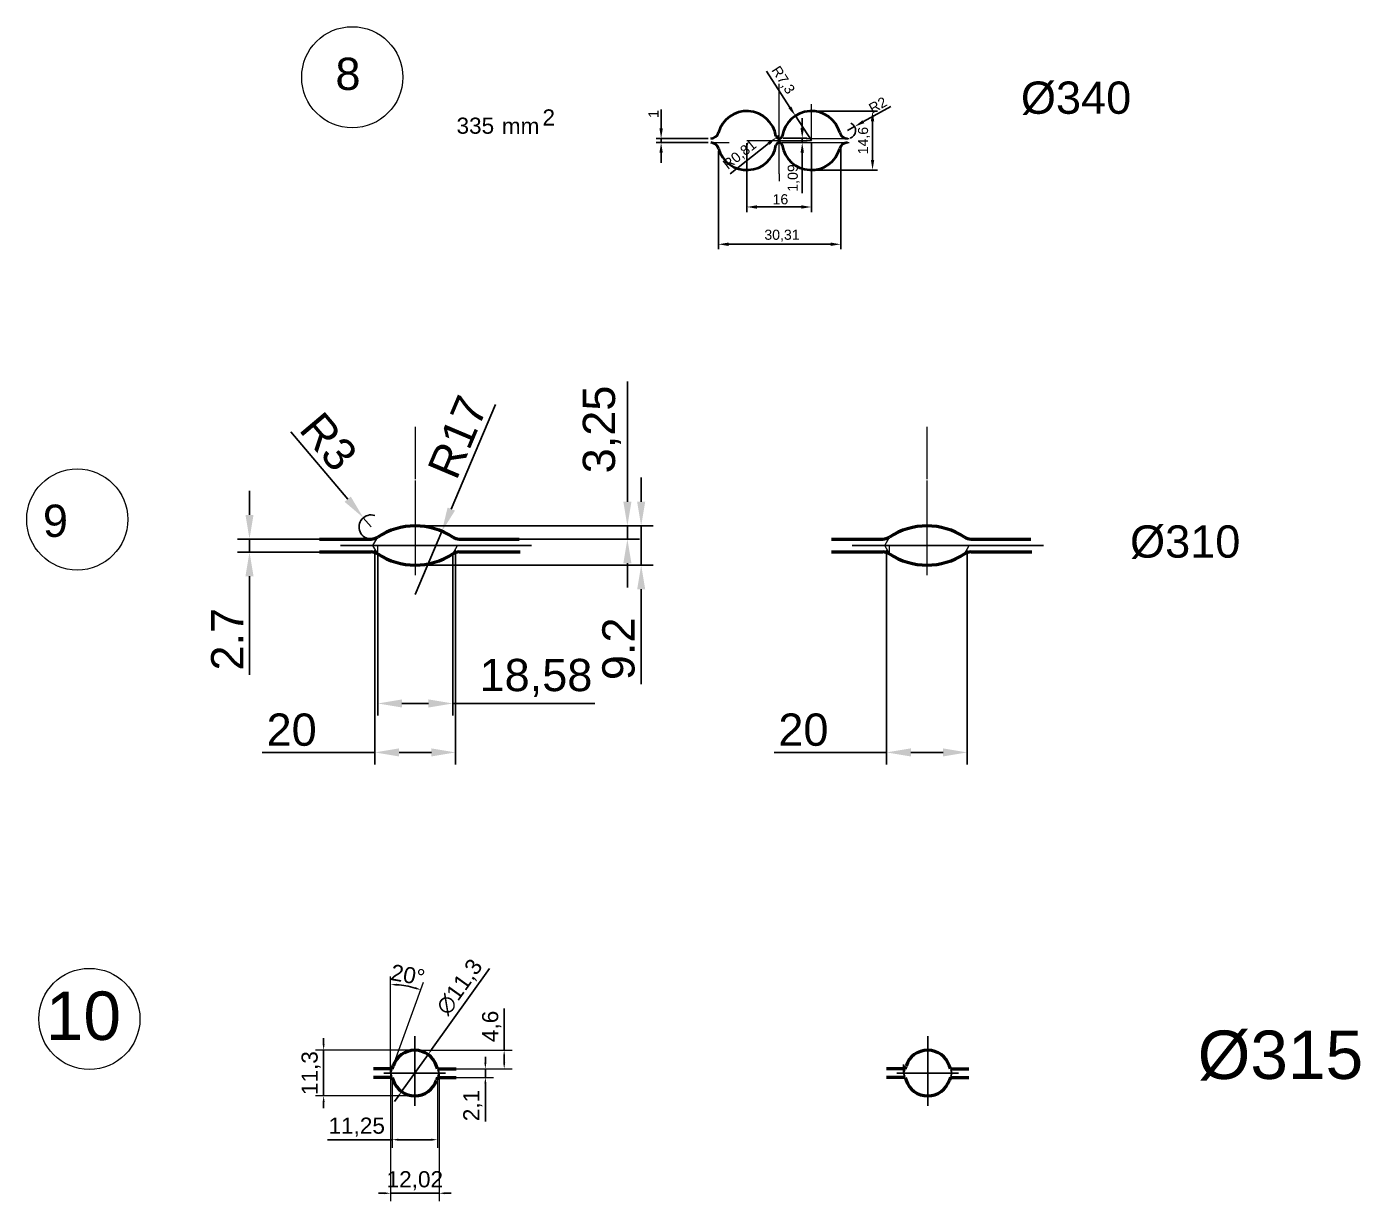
# Model space of a CAD drawing. Header units: millimetres. Extents: x -954 to 34898, y -2134 to 12006.
# Drawn here: x 13252.7 to 13583.3, y 7014.4 to 7305.6 of the extents above; entities that cross this region are included whole.
import ezdxf

# ---------------------------------------------------------------- set-up
doc = ezdxf.new("R2010")
doc.units = ezdxf.units.MM
doc.header["$LTSCALE"] = 3
doc.linetypes.add('ACAD_ISO04W100', pattern=[30, 24, -3, 0, -3])
for name, color, linetype, lineweight in [('контурная', 7, 'Continuous', 50), ('осевые', 1, 'ACAD_ISO04W100', 25), ('размерные', 7, 'Continuous', 25), ('тонкая', 7, 'Continuous', 20), ('тонкий', 7, 'Continuous', 20)]:
    doc.layers.add(name, color=color, linetype=linetype, lineweight=lineweight)
doc.layers.add('осевая', color=4, linetype='Continuous')
doc.styles.add('s1v4', font='arial.ttf', dxfattribs={"height": 4})
doc.styles.add('s2v4', font='arial.ttf', dxfattribs={"height": 8})
doc.styles.get("Standard").update_dxf_attribs({"font": 'arial.ttf'})
doc.dimstyles.new('ISO-25', dxfattribs={"dimtxt": 2.5, "dimasz": 2.5, "dimexe": 1.25, "dimexo": 0.625, "dimtad": 1, "dimtxsty": 'Standard', "dimcen": 2.5, "dimadec": 0, "dimazin": 0, "dimtfac": 1, "dimtmove": 0, "dimatfit": 3, "dimfxl": 1, "dimarcsym": 0})
doc.dimstyles.new('ISO-25$0', dxfattribs={"dimscale": 2, "dimtxt": 4, "dimasz": 3, "dimexe": 0.5, "dimexo": 0, "dimgap": 1, "dimtad": 1, "dimtxsty": 'Standard', "dimcen": 3, "dimclrd": 150, "dimclre": 150, "dimadec": 0, "dimazin": 0, "dimtfac": 1, "dimtmove": 0, "dimatfit": 3, "dimfxl": 1, "dimlwd": -1, "dimarcsym": 0})
doc.dimstyles.new('s1v4', dxfattribs={"dimtxt": 4, "dimasz": 1.5, "dimexe": 2, "dimexo": 0, "dimgap": 0.7, "dimtad": 1, "dimtxsty": 'Standard', "dimcen": 2.5, "dimadec": 0, "dimazin": 0, "dimtfac": 1, "dimtix": 1, "dimtmove": 0, "dimatfit": 3, "dimfxl": 1, "dimlwd": -1, "dimlwe": 20, "dimarcsym": 0})
doc.dimstyles.new('s2v4', dxfattribs={"dimtxt": 8, "dimasz": 6, "dimexe": 3, "dimexo": 0, "dimgap": 1.5, "dimtad": 1, "dimtxsty": 'Standard', "dimcen": 2.5, "dimadec": 0, "dimazin": 0, "dimtfac": 1, "dimtmove": 0, "dimatfit": 3, "dimfxl": 1, "dimarcsym": 0})

# ---------------------------------------------------------------- blocks, each defined once
blk = doc.blocks.new('*D1017')
at = {"color": 0, "lineweight": -2, "transparency": 16777216}
for p, q in [((13444.93, 7280.4), (13444.93, 7282.9)), ((13439.97, 7276.81), (13446.18, 7276.81)), ((13440.17, 7277.9), (13446.18, 7277.9)), ((13444.93, 7277.9), (13444.93, 7276.81)), ((13444.93, 7274.31), (13444.93, 7264.3))]:
    blk.add_line(p, q, dxfattribs=at)
at = {"color": 0, "transparency": 16777216}
for points in [[(13444.51, 7280.4), (13445.35, 7280.4), (13444.93, 7277.9)], [(13444.51, 7274.31), (13445.35, 7274.31), (13444.93, 7276.81)]]:
    blk.add_solid(points, dxfattribs=at)
at = {"layer": 'Defpoints', "color": 0, "transparency": 16777216}
for p in [(13439.35, 7276.81), (13439.55, 7277.9), (13444.93, 7276.81)]:
    blk.add_point(p, dxfattribs=at)
at = {"color": 0, "lineweight": 15, "transparency": 16777216, "insert": (13442.8, 7268.05), "char_height": 2.5, "attachment_point": 5, "rotation": 90}
blk.add_mtext('1,09', dxfattribs=at)
blk = doc.blocks.new('*D1018')
at = {"color": 0, "lineweight": -2, "transparency": 16777216}
for p, q in [((13427.06, 7269.06), (13436.6, 7276.58)), ((13439.2, 7278.63), (13438.57, 7278.13))]:
    blk.add_line(p, q, dxfattribs=at)
at = {"color": 0, "transparency": 16777216}
blk.add_solid([(13436.35, 7276.91), (13436.86, 7276.25), (13438.57, 7278.13)], dxfattribs=at)
at = {"layer": 'Defpoints', "color": 0, "transparency": 16777216}
for p in [(13438.57, 7278.13), (13439.2, 7278.63)]:
    blk.add_point(p, dxfattribs=at)
at = {"color": 0, "lineweight": 15, "transparency": 16777216, "insert": (13429.53, 7273.72), "char_height": 2.5, "attachment_point": 5, "rotation": 38.2548}
blk.add_mtext('R0,81', dxfattribs=at)
blk = doc.blocks.new('*D1019')
at = {"color": 0, "lineweight": -2, "transparency": 16777216}
for p, q in [((13431.2, 7276.7), (13431.2, 7259.61)), ((13447.2, 7276.7), (13447.2, 7259.61)), ((13433.7, 7260.86), (13444.7, 7260.86))]:
    blk.add_line(p, q, dxfattribs=at)
at = {"color": 0, "transparency": 16777216}
for points in [[(13433.7, 7261.28), (13433.7, 7260.44), (13431.2, 7260.86)], [(13444.7, 7261.28), (13444.7, 7260.44), (13447.2, 7260.86)]]:
    blk.add_solid(points, dxfattribs=at)
at = {"layer": 'Defpoints', "color": 0, "transparency": 16777216}
for p in [(13431.2, 7277.32), (13447.2, 7277.32), (13447.2, 7260.86)]:
    blk.add_point(p, dxfattribs=at)
at = {"color": 0, "lineweight": 15, "transparency": 16777216, "insert": (13439.52, 7262.76), "char_height": 2.5, "attachment_point": 5}
blk.add_mtext('16', dxfattribs=at)
blk = doc.blocks.new('*D1020')
at = {"color": 0, "lineweight": -2, "transparency": 16777216}
for p, q in [((13454.48, 7276.2), (13454.48, 7250.37)), ((13424.17, 7274.73), (13424.17, 7250.37)), ((13426.67, 7251.62), (13451.98, 7251.62))]:
    blk.add_line(p, q, dxfattribs=at)
at = {"color": 0, "transparency": 16777216}
for points in [[(13426.67, 7252.04), (13426.67, 7251.2), (13424.17, 7251.62)], [(13451.98, 7252.04), (13451.98, 7251.2), (13454.48, 7251.62)]]:
    blk.add_solid(points, dxfattribs=at)
at = {"layer": 'Defpoints', "color": 0, "transparency": 16777216}
for p in [(13454.48, 7276.82), (13424.17, 7275.36), (13454.48, 7251.62)]:
    blk.add_point(p, dxfattribs=at)
at = {"color": 0, "lineweight": 15, "transparency": 16777216, "insert": (13439.91, 7253.75), "char_height": 2.5, "attachment_point": 5}
blk.add_mtext('30,31', dxfattribs=at)
blk = doc.blocks.new('*D1021')
at = {"color": 0, "lineweight": -2, "transparency": 16777216}
for p, q in [((13447.83, 7284.62), (13463.61, 7284.62)), ((13462.36, 7282.12), (13462.36, 7272.52)), ((13447.83, 7270.02), (13463.61, 7270.02))]:
    blk.add_line(p, q, dxfattribs=at)
at = {"color": 0, "transparency": 16777216}
for points in [[(13461.94, 7282.12), (13462.77, 7282.12), (13462.36, 7284.62)], [(13461.94, 7272.52), (13462.77, 7272.52), (13462.36, 7270.02)]]:
    blk.add_solid(points, dxfattribs=at)
at = {"layer": 'Defpoints', "color": 0, "transparency": 16777216}
for p in [(13447.2, 7284.62), (13447.2, 7270.02), (13462.36, 7270.02)]:
    blk.add_point(p, dxfattribs=at)
at = {"color": 0, "lineweight": 15, "transparency": 16777216, "insert": (13460.23, 7277.32), "char_height": 2.5, "attachment_point": 5, "rotation": 90}
blk.add_mtext('14,6', dxfattribs=at)
blk = doc.blocks.new('*D1022')
at = {"color": 0, "lineweight": -2, "transparency": 16777216}
for p, q in [((13466.88, 7285.77), (13460.09, 7282.01)), ((13456.16, 7279.82), (13457.91, 7280.79))]:
    blk.add_line(p, q, dxfattribs=at)
blk.add_arc((13456.16, 7279.82), 2, 287.9049, 64.8331, dxfattribs=at)
at = {"color": 0, "transparency": 16777216}
blk.add_solid([(13459.89, 7282.37), (13460.3, 7281.64), (13457.91, 7280.79)], dxfattribs=at)
at = {"layer": 'Defpoints', "color": 0, "transparency": 16777216}
for p in [(13456.16, 7279.82), (13457.91, 7280.79)]:
    blk.add_point(p, dxfattribs=at)
at = {"color": 0, "lineweight": 15, "transparency": 16777216, "insert": (13463.67, 7286.14), "char_height": 2.5, "attachment_point": 5, "rotation": 29.0232}
blk.add_mtext('R2', dxfattribs=at)
blk = doc.blocks.new('*D1023')
at = {"color": 0, "lineweight": -2, "transparency": 16777216}
for p, q in [((13436.05, 7294.52), (13441.87, 7285.55)), ((13447.2, 7277.32), (13443.23, 7283.45))]:
    blk.add_line(p, q, dxfattribs=at)
at = {"color": 0, "transparency": 16777216}
blk.add_solid([(13442.22, 7285.77), (13441.52, 7285.32), (13443.23, 7283.45)], dxfattribs=at)
at = {"layer": 'Defpoints', "color": 0, "transparency": 16777216}
for p in [(13443.23, 7283.45), (13447.2, 7277.32)]:
    blk.add_point(p, dxfattribs=at)
at = {"color": 0, "lineweight": 15, "transparency": 16777216, "insert": (13440.07, 7292.24), "char_height": 2.5, "attachment_point": 5, "rotation": 302.9509}
blk.add_mtext('R7,3', dxfattribs=at)
blk = doc.blocks.new('*D943')
at = {"layer": 'Defpoints', "color": 0, "transparency": 16777216}
for p in [(13339, 7175.35), (13359, 7175.35), (13339, 7125.68)]:
    blk.add_point(p, dxfattribs=at)
at = {"layer": 'тонкий', "color": 0, "lineweight": -2, "transparency": 16777216}
for p, q in [((13339, 7175.35), (13339, 7122.68)), ((13359, 7175.35), (13359, 7122.68)), ((13339, 7125.68), (13311.09, 7125.68)), ((13353, 7125.68), (13345, 7125.68))]:
    blk.add_line(p, q, dxfattribs=at)
at = {"layer": 'тонкий', "color": 0, "transparency": 16777216}
for points in [[(13345, 7126.68), (13345, 7124.68), (13339, 7125.68)], [(13353, 7126.68), (13353, 7124.68), (13359, 7125.68)]]:
    blk.add_solid(points, dxfattribs=at)
at = {"layer": 'тонкий', "color": 0, "transparency": 16777216, "insert": (13318.37, 7131.27), "char_height": 8, "attachment_point": 5}
blk.add_mtext('20', dxfattribs=at)
blk = doc.blocks.new('*D1024')
at = {"layer": 'Defpoints', "color": 0, "transparency": 16777216}
for p in [(13349, 7181.8), (13401.59, 7181.8), (13365.02, 7178.55)]:
    blk.add_point(p, dxfattribs=at)
at = {"layer": 'тонкий', "color": 0, "lineweight": -2, "transparency": 16777216}
for p, q in [((13401.59, 7187.8), (13401.59, 7217.64)), ((13349, 7181.8), (13404.59, 7181.8)), ((13401.59, 7178.55), (13401.59, 7181.8)), ((13365.02, 7178.55), (13404.59, 7178.55)), ((13401.59, 7172.55), (13401.59, 7166.55))]:
    blk.add_line(p, q, dxfattribs=at)
at = {"layer": 'тонкий', "color": 0, "transparency": 16777216}
for points in [[(13400.59, 7187.8), (13402.59, 7187.8), (13401.59, 7181.8)], [(13400.59, 7172.55), (13402.59, 7172.55), (13401.59, 7178.55)]]:
    blk.add_solid(points, dxfattribs=at)
at = {"layer": 'тонкий', "color": 0, "transparency": 16777216, "insert": (13395.28, 7205.72), "char_height": 8, "attachment_point": 5, "rotation": 90}
blk.add_mtext('3,25', dxfattribs=at)
blk = doc.blocks.new('*D1025')
at = {"layer": 'Defpoints', "color": 0, "transparency": 16777216}
for p in [(13380.5, 7181.8), (13349, 7172.1), (13405.01, 7172.1)]:
    blk.add_point(p, dxfattribs=at)
at = {"layer": 'тонкий', "color": 0, "lineweight": -2, "transparency": 16777216}
for p, q in [((13405.01, 7187.8), (13405.01, 7193.8)), ((13380.5, 7181.8), (13408.01, 7181.8)), ((13405.01, 7181.8), (13405.01, 7172.1)), ((13349, 7172.1), (13408.01, 7172.1)), ((13405.01, 7166.1), (13405.01, 7142.62))]:
    blk.add_line(p, q, dxfattribs=at)
at = {"layer": 'тонкий', "color": 0, "transparency": 16777216}
for points in [[(13404.01, 7187.8), (13406.01, 7187.8), (13405.01, 7181.8)], [(13404.01, 7166.1), (13406.01, 7166.1), (13405.01, 7172.1)]]:
    blk.add_solid(points, dxfattribs=at)
at = {"layer": 'тонкий', "color": 0, "transparency": 16777216, "insert": (13399.42, 7151.36), "char_height": 8, "attachment_point": 5, "rotation": 90}
blk.add_mtext('9.2', dxfattribs=at)
blk = doc.blocks.new('*D1026')
at = {"layer": 'Defpoints', "color": 0, "transparency": 16777216}
for p in [(13328.24, 7178.55), (13307.92, 7175.35), (13328.24, 7175.35)]:
    blk.add_point(p, dxfattribs=at)
at = {"layer": 'тонкий', "color": 0, "lineweight": -2, "transparency": 16777216}
for p, q in [((13307.92, 7184.55), (13307.92, 7190.55)), ((13328.24, 7178.55), (13304.92, 7178.55)), ((13307.92, 7178.55), (13307.92, 7175.35)), ((13328.24, 7175.35), (13304.92, 7175.35)), ((13307.92, 7169.35), (13307.92, 7144.87))]:
    blk.add_line(p, q, dxfattribs=at)
at = {"layer": 'тонкий', "color": 0, "transparency": 16777216}
for points in [[(13306.92, 7184.55), (13308.92, 7184.55), (13307.92, 7178.55)], [(13306.92, 7169.35), (13308.92, 7169.35), (13307.92, 7175.35)]]:
    blk.add_solid(points, dxfattribs=at)
at = {"layer": 'тонкий', "color": 0, "transparency": 16777216, "insert": (13302.4, 7153.73), "char_height": 8, "attachment_point": 5, "rotation": 90}
blk.add_mtext('2.7', dxfattribs=at)
blk = doc.blocks.new('*D1027')
at = {"layer": 'Defpoints', "color": 0, "transparency": 16777216}
for p in [(13355.61, 7180.47), (13349, 7164.8)]:
    blk.add_point(p, dxfattribs=at)
at = {"layer": 'тонкий', "color": 0, "lineweight": -2, "transparency": 16777216}
for p, q in [((13368.87, 7211.9), (13357.94, 7186)), ((13349, 7164.8), (13355.61, 7180.47))]:
    blk.add_line(p, q, dxfattribs=at)
at = {"layer": 'тонкий', "color": 0, "transparency": 16777216}
blk.add_solid([(13357.02, 7186.38), (13358.86, 7185.61), (13355.61, 7180.47)], dxfattribs=at)
at = {"layer": 'тонкий', "color": 0, "transparency": 16777216, "insert": (13359.49, 7203.86), "char_height": 8, "attachment_point": 5, "rotation": 67.1227}
blk.add_mtext('R17', dxfattribs=at)
blk = doc.blocks.new('*D1028')
at = {"layer": 'Defpoints', "color": 0, "transparency": 16777216}
for p in [(13336.13, 7183.85), (13338.07, 7181.55)]:
    blk.add_point(p, dxfattribs=at)
at = {"layer": 'тонкий', "color": 0, "lineweight": -2, "transparency": 16777216}
for p, q in [((13318.13, 7205.16), (13332.26, 7188.43)), ((13338.07, 7181.55), (13336.13, 7183.85))]:
    blk.add_line(p, q, dxfattribs=at)
blk.add_arc((13338.07, 7181.55), 3, 72.8875, 270, dxfattribs=at)
at = {"layer": 'тонкий', "color": 0, "transparency": 16777216}
blk.add_solid([(13333.03, 7189.08), (13331.5, 7187.78), (13336.13, 7183.85)], dxfattribs=at)
at = {"layer": 'тонкий', "color": 0, "transparency": 16777216, "insert": (13327.53, 7202.69), "char_height": 8, "attachment_point": 5, "rotation": 310.1832}
blk.add_mtext('R3', dxfattribs=at)
blk = doc.blocks.new('*D1029')
at = {"layer": 'Defpoints', "color": 0, "transparency": 16777216}
for p in [(13339.71, 7174.87), (13358.29, 7174.87), (13358.29, 7137.81)]:
    blk.add_point(p, dxfattribs=at)
at = {"layer": 'тонкий', "color": 0, "lineweight": -2, "transparency": 16777216}
for p, q in [((13339.71, 7174.87), (13339.71, 7134.81)), ((13358.29, 7174.87), (13358.29, 7134.81)), ((13345.71, 7137.81), (13352.29, 7137.81)), ((13358.29, 7137.81), (13393.55, 7137.81))]:
    blk.add_line(p, q, dxfattribs=at)
at = {"layer": 'тонкий', "color": 0, "transparency": 16777216}
for points in [[(13345.71, 7138.81), (13345.71, 7136.81), (13339.71, 7137.81)], [(13352.29, 7138.81), (13352.29, 7136.81), (13358.29, 7137.81)]]:
    blk.add_solid(points, dxfattribs=at)
at = {"layer": 'тонкий', "color": 0, "transparency": 16777216, "insert": (13378.92, 7144.12), "char_height": 8, "attachment_point": 5}
blk.add_mtext('18,58', dxfattribs=at)
blk = doc.blocks.new('*D944')
at = {"layer": 'Defpoints', "color": 0, "transparency": 16777216}
for p in [(13465.85, 7175.35), (13485.84, 7175.35), (13465.85, 7125.68)]:
    blk.add_point(p, dxfattribs=at)
at = {"layer": 'тонкий', "color": 0, "lineweight": -2, "transparency": 16777216}
for p, q in [((13465.85, 7175.35), (13465.85, 7122.68)), ((13485.84, 7175.35), (13485.84, 7122.68)), ((13465.85, 7125.68), (13437.94, 7125.68)), ((13479.84, 7125.68), (13471.85, 7125.68))]:
    blk.add_line(p, q, dxfattribs=at)
at = {"layer": 'тонкий', "color": 0, "transparency": 16777216}
for points in [[(13471.85, 7126.68), (13471.85, 7124.68), (13465.85, 7125.68)], [(13479.84, 7126.68), (13479.84, 7124.68), (13485.84, 7125.68)]]:
    blk.add_solid(points, dxfattribs=at)
at = {"layer": 'тонкий', "color": 0, "transparency": 16777216, "insert": (13445.22, 7131.27), "char_height": 8, "attachment_point": 5}
blk.add_mtext('20', dxfattribs=at)
blk = doc.blocks.new('*D1048')
at = {"color": 0, "lineweight": -2, "transparency": 16777216}
for p, q in [((13409.95, 7280.32), (13409.95, 7284.99)), ((13421.62, 7277.82), (13408.7, 7277.82)), ((13421.62, 7276.82), (13408.7, 7276.82)), ((13409.95, 7276.82), (13409.95, 7277.82)), ((13409.95, 7274.32), (13409.95, 7271.82))]:
    blk.add_line(p, q, dxfattribs=at)
at = {"color": 0, "transparency": 16777216}
for points in [[(13409.54, 7280.32), (13410.37, 7280.32), (13409.95, 7277.82)], [(13409.54, 7274.32), (13410.37, 7274.32), (13409.95, 7276.82)]]:
    blk.add_solid(points, dxfattribs=at)
at = {"layer": 'Defpoints', "color": 0, "transparency": 16777216}
for p in [(13409.95, 7277.82), (13422.24, 7277.82), (13422.24, 7276.82)]:
    blk.add_point(p, dxfattribs=at)
at = {"color": 0, "lineweight": 15, "transparency": 16777216, "insert": (13408.07, 7283.91), "char_height": 2.5, "attachment_point": 5, "rotation": 90}
blk.add_mtext('1', dxfattribs=at)
blk = doc.blocks.new('*D2395')
at = {"layer": 'Defpoints', "color": 0, "transparency": 16777216}
for p in [(13348.9, 7051.85), (13371.05, 7051.85), (13358.87, 7047.25)]:
    blk.add_point(p, dxfattribs=at)
at = {"layer": 'размерные', "color": 0, "transparency": 16777216}
for p, q in [((13371.05, 7051.85), (13371.05, 7062.19)), ((13371.05, 7048.75), (13371.05, 7050.35))]:
    blk.add_line(p, q, dxfattribs=at)
at = {"layer": 'размерные', "color": 0, "lineweight": 20, "transparency": 16777216}
for p, q in [((13348.9, 7051.85), (13373.05, 7051.85)), ((13358.87, 7047.25), (13373.05, 7047.25))]:
    blk.add_line(p, q, dxfattribs=at)
at = {"layer": 'размерные', "color": 0, "transparency": 16777216}
for points in [[(13370.8, 7050.35), (13371.3, 7050.35), (13371.05, 7051.85)], [(13370.8, 7048.75), (13371.3, 7048.75), (13371.05, 7047.25)]]:
    blk.add_solid(points, dxfattribs=at)
at = {"layer": 'размерные', "color": 0, "transparency": 16777216, "insert": (13367.95, 7057.77), "char_height": 4, "attachment_point": 5, "rotation": 90}
blk.add_mtext('4,6', dxfattribs=at)
blk = doc.blocks.new('*D2396')
at = {"layer": 'Defpoints', "color": 0, "transparency": 16777216}
for p in [(13342.9, 7046.2), (13354.91, 7046.2), (13342.9, 7016.42)]:
    blk.add_point(p, dxfattribs=at)
at = {"layer": 'размерные', "color": 0, "lineweight": 20, "transparency": 16777216}
for p, q in [((13342.9, 7046.2), (13342.9, 7014.42)), ((13354.91, 7046.2), (13354.91, 7014.42))]:
    blk.add_line(p, q, dxfattribs=at)
at = {"layer": 'размерные', "color": 0, "transparency": 16777216}
for p, q in [((13341.4, 7016.42), (13339.9, 7016.42)), ((13354.91, 7016.42), (13342.9, 7016.42)), ((13356.41, 7016.42), (13357.91, 7016.42))]:
    blk.add_line(p, q, dxfattribs=at)
for points in [[(13341.4, 7016.67), (13341.4, 7016.17), (13342.9, 7016.42)], [(13356.41, 7016.67), (13356.41, 7016.17), (13354.91, 7016.42)]]:
    blk.add_solid(points, dxfattribs=at)
at = {"layer": 'размерные', "color": 0, "transparency": 16777216, "insert": (13348.9, 7019.52), "char_height": 4, "attachment_point": 5}
blk.add_mtext('12,02', dxfattribs=at)
blk = doc.blocks.new('*D2394')
at = {"layer": 'Defpoints', "color": 0, "transparency": 16777216}
for p in [(13358.87, 7047.25), (13358.87, 7045.15), (13366.39, 7045.15)]:
    blk.add_point(p, dxfattribs=at)
at = {"layer": 'размерные', "color": 0, "transparency": 16777216}
for p, q in [((13366.39, 7048.75), (13366.39, 7050.25)), ((13366.39, 7047.25), (13366.39, 7045.15)), ((13366.39, 7043.65), (13366.39, 7034.17))]:
    blk.add_line(p, q, dxfattribs=at)
at = {"layer": 'размерные', "color": 0, "lineweight": 20, "transparency": 16777216}
for p, q in [((13358.87, 7047.25), (13368.39, 7047.25)), ((13358.87, 7045.15), (13368.39, 7045.15))]:
    blk.add_line(p, q, dxfattribs=at)
at = {"layer": 'размерные', "color": 0, "transparency": 16777216}
for points in [[(13366.14, 7048.75), (13366.64, 7048.75), (13366.39, 7047.25)], [(13366.14, 7043.65), (13366.64, 7043.65), (13366.39, 7045.15)]]:
    blk.add_solid(points, dxfattribs=at)
at = {"layer": 'размерные', "color": 0, "transparency": 16777216, "insert": (13363.28, 7038.16), "char_height": 4, "attachment_point": 5, "rotation": 90}
blk.add_mtext('2,1', dxfattribs=at)
blk = doc.blocks.new('*D2397')
at = {"layer": 'Defpoints', "color": 0, "transparency": 16777216}
for p in [(13347.96, 7067.56), (13342.9, 7048.32), (13342.9, 7046.2), (13342.9, 7046.2), (13343.21, 7047.06)]:
    blk.add_point(p, dxfattribs=at)
at = {"layer": 'размерные', "color": 0, "lineweight": 20, "transparency": 16777216}
for p, q in [((13342.9, 7048.32), (13342.9, 7070.15)), ((13343.21, 7047.06), (13351.09, 7068.71))]:
    blk.add_line(p, q, dxfattribs=at)
at = {"layer": 'размерные', "color": 0, "transparency": 16777216}
blk.add_arc((13342.9, 7046.2), 21.95, 73.9161, 86.0839, dxfattribs=at)
for points in [[(13344.39, 7067.85), (13344.4, 7068.35), (13342.9, 7068.15)], [(13349.05, 7067.53), (13348.9, 7067.05), (13350.4, 7066.83)]]:
    blk.add_solid(points, dxfattribs=at)
at = {"layer": 'размерные', "color": 0, "transparency": 16777216, "insert": (13347.18, 7070.52), "char_height": 4, "attachment_point": 5, "rotation": 350}
blk.add_mtext('20°', dxfattribs=at)
blk = doc.blocks.new('*D2398')
at = {"layer": 'Defpoints', "color": 0, "transparency": 16777216}
for p in [(13343.28, 7045.15), (13354.53, 7045.15), (13354.53, 7029.7)]:
    blk.add_point(p, dxfattribs=at)
at = {"layer": 'размерные', "color": 0, "lineweight": 20, "transparency": 16777216}
for p, q in [((13343.28, 7045.15), (13343.28, 7027.7)), ((13354.53, 7045.15), (13354.53, 7027.7))]:
    blk.add_line(p, q, dxfattribs=at)
at = {"layer": 'размерные', "color": 0, "transparency": 16777216}
for p, q in [((13343.28, 7029.7), (13327.23, 7029.7)), ((13353.03, 7029.7), (13344.78, 7029.7))]:
    blk.add_line(p, q, dxfattribs=at)
for points in [[(13344.78, 7029.95), (13344.78, 7029.45), (13343.28, 7029.7)], [(13353.03, 7029.95), (13353.03, 7029.45), (13354.53, 7029.7)]]:
    blk.add_solid(points, dxfattribs=at)
at = {"layer": 'размерные', "color": 0, "transparency": 16777216, "insert": (13334.5, 7032.81), "char_height": 4, "attachment_point": 5}
blk.add_mtext('11,25', dxfattribs=at)
blk = doc.blocks.new('*D2399')
at = {"layer": 'Defpoints', "color": 0, "transparency": 16777216}
for p in [(13352.19, 7050.8), (13345.62, 7041.6)]:
    blk.add_point(p, dxfattribs=at)
at = {"layer": 'размерные', "color": 0, "transparency": 16777216}
for p, q in [((13367.42, 7072.16), (13353.06, 7052.02)), ((13345.62, 7041.6), (13352.19, 7050.8)), ((13344.75, 7040.38), (13343.88, 7039.16))]:
    blk.add_line(p, q, dxfattribs=at)
for points in [[(13352.85, 7052.17), (13353.26, 7051.88), (13352.19, 7050.8)], [(13344.55, 7040.53), (13344.96, 7040.23), (13345.62, 7041.6)]]:
    blk.add_solid(points, dxfattribs=at)
at = {"layer": 'размерные', "color": 0, "transparency": 16777216, "insert": (13360.16, 7067.43), "char_height": 4, "attachment_point": 5, "rotation": 54.4986}
blk.add_mtext('∅11,3', dxfattribs=at)
blk = doc.blocks.new('*D2400')
at = {"layer": 'Defpoints', "color": 0, "transparency": 16777216}
for p in [(13326.3, 7051.85), (13348.9, 7051.85), (13348.9, 7040.55)]:
    blk.add_point(p, dxfattribs=at)
at = {"layer": 'размерные', "color": 0, "transparency": 16777216}
for p, q in [((13326.3, 7053.35), (13326.3, 7054.85)), ((13326.3, 7040.55), (13326.3, 7051.85)), ((13326.3, 7039.05), (13326.3, 7037.55))]:
    blk.add_line(p, q, dxfattribs=at)
at = {"layer": 'размерные', "color": 0, "lineweight": 20, "transparency": 16777216}
for p, q in [((13348.9, 7051.85), (13324.3, 7051.85)), ((13348.9, 7040.55), (13324.3, 7040.55))]:
    blk.add_line(p, q, dxfattribs=at)
at = {"layer": 'размерные', "color": 0, "transparency": 16777216}
for points in [[(13326.05, 7053.35), (13326.55, 7053.35), (13326.3, 7051.85)], [(13326.05, 7039.05), (13326.55, 7039.05), (13326.3, 7040.55)]]:
    blk.add_solid(points, dxfattribs=at)
at = {"layer": 'размерные', "color": 0, "transparency": 16777216, "insert": (13323.19, 7046.2), "char_height": 4, "attachment_point": 5, "rotation": 90}
blk.add_mtext('11,3', dxfattribs=at)

msp = doc.modelspace()

# ---------------------------------------------------------------- linework, layer by layer
at = {"lineweight": 15}
for p, q in [((13439.201, 7269.038), (13439.201, 7291.411)), ((13447.201, 7277.322), (13447.201, 7286.35)), ((13422.244, 7276.821), (13426.815, 7276.821)), ((13431.201, 7277.322), (13447.201, 7277.322)), ((13445.863, 7277.822), (13456.536, 7277.822)), ((13445.863, 7276.822), (13456.536, 7276.822)), ((13439.201, 7269.038), (13439.201, 7267.29))]:
    msp.add_line(p, q, dxfattribs=at)
at = {"lineweight": 40}
for centre, radius, start, end in [((13431.201, 7277.322), 7.3, 8.88132, 164.40411), ((13447.201, 7277.322), 7.3, 15.59589, 171.11868), ((13422.244, 7279.822), 2, 270, 344.40411), ((13456.159, 7279.822), 2, 195.59589, 270), ((13422.244, 7274.821), 2, 15.59589, 90), ((13431.201, 7277.322), 7.3, 195.59589, 351.11868), ((13439.201, 7278.63), 0.808, 192.93526, 347.06474), ((13439.201, 7276.014), 0.808, 12.93526, 167.06474), ((13447.201, 7277.322), 7.3, 188.88132, 344.40411), ((13456.159, 7274.821), 2, 90, 164.40411)]:
    msp.add_arc(centre, radius, start, end, dxfattribs=at)
at = {"layer": 'контурная'}
for p, q in [((13325.303, 7178.554), (13338.07, 7178.554)), ((13359.927, 7178.554), (13374.759, 7178.554)), ((13452.152, 7178.554), (13464.918, 7178.554)), ((13486.776, 7178.554), (13501.607, 7178.554)), ((13325.303, 7175.354), (13338.07, 7175.354)), ((13359.927, 7175.354), (13375.013, 7175.354)), ((13452.152, 7175.354), (13464.918, 7175.354)), ((13486.776, 7175.354), (13501.861, 7175.354)), ((13343.278, 7047.251), (13343.528, 7047.94)), ((13354.531, 7047.251), (13354.28, 7047.94)), ((13470.404, 7047.251), (13470.655, 7047.94)), ((13481.657, 7047.251), (13481.406, 7047.94)), ((13343.278, 7047.251), (13338.677, 7047.251)), ((13343.278, 7045.151), (13338.677, 7045.151)), ((13343.278, 7045.151), (13343.528, 7044.462)), ((13354.531, 7045.151), (13354.28, 7044.462)), ((13354.531, 7047.251), (13359.131, 7047.251)), ((13354.531, 7045.151), (13359.131, 7045.151)), ((13470.404, 7047.251), (13465.803, 7047.251)), ((13470.404, 7045.151), (13465.803, 7045.151)), ((13470.404, 7045.151), (13470.655, 7044.462)), ((13481.657, 7045.151), (13481.406, 7044.462)), ((13481.657, 7047.251), (13486.257, 7047.251)), ((13481.657, 7045.151), (13486.257, 7045.151))]:
    msp.add_line(p, q, dxfattribs=at)
for centre, radius, start, end in [((13348.999, 7164.804), 17, 56.87706, 123.12294), ((13475.847, 7164.804), 17, 56.87706, 123.12294), ((13338.07, 7181.554), 3, 270, 303.12294), ((13359.927, 7181.554), 3, 236.87706, 270), ((13464.918, 7181.554), 3, 270, 303.12294), ((13486.776, 7181.554), 3, 236.87706, 270), ((13338.07, 7172.354), 3, 56.87706, 90), ((13348.999, 7189.104), 17, 236.87706, 303.12294), ((13359.927, 7172.354), 3, 90, 123.12294), ((13464.918, 7172.354), 3, 56.87706, 90), ((13475.847, 7189.104), 17, 236.87706, 303.12294), ((13486.776, 7172.354), 3, 90, 123.12294), ((13348.904, 7046.201), 5.65, 90, 162.07723), ((13348.904, 7046.201), 5.65, 17.92277, 90), ((13476.03, 7046.201), 5.65, 90, 162.07723), ((13476.03, 7046.201), 5.65, 17.92277, 90), ((13348.904, 7046.201), 5.65, 197.92277, 270), ((13348.904, 7046.201), 5.65, 270, 342.07723), ((13476.03, 7046.201), 5.65, 197.92277, 270), ((13476.03, 7046.201), 5.65, 270, 342.07723)]:
    msp.add_arc(centre, radius, start, end, dxfattribs=at)
at = {"layer": 'осевая'}
for p, q in [((13348.904, 7038.06), (13348.904, 7055.343)), ((13476.03, 7038.06), (13476.03, 7055.343)), ((13341.222, 7046.201), (13356.528, 7046.201)), ((13468.348, 7046.201), (13483.654, 7046.201))]:
    msp.add_line(p, q, dxfattribs=at)
at = {"layer": 'осевые'}
for p, q in [((13330.454, 7176.954), (13377.856, 7176.954)), ((13457.303, 7176.954), (13504.705, 7176.954))]:
    msp.add_line(p, q, dxfattribs=at)
at = {"layer": 'размерные'}
for p, q in [((13342.896, 7046.201), (13342.896, 7048.315)), ((13470.022, 7046.201), (13470.022, 7048.315)), ((13342.896, 7046.201), (13343.208, 7047.06)), ((13342.896, 7046.201), (13343.208, 7045.342)), ((13354.913, 7046.201), (13354.602, 7047.054)), ((13354.913, 7046.201), (13354.602, 7045.348)), ((13470.022, 7046.201), (13470.334, 7047.06)), ((13470.022, 7046.201), (13470.334, 7045.342)), ((13482.039, 7046.201), (13481.728, 7047.054)), ((13482.039, 7046.201), (13481.728, 7045.348))]:
    msp.add_line(p, q, dxfattribs=at)
at = {"layer": 'тонкая'}
for centre in [(13333.389, 7293.019), (13265.222, 7183.411), (13268.231, 7059.633)]:
    msp.add_circle(centre, 12.532, dxfattribs=at)
at = {"layer": 'тонкий'}
for p, q in [((13348.999, 7206.357), (13348.999, 7193.434)), ((13475.847, 7206.357), (13475.847, 7193.434)), ((13348.999, 7193.084), (13348.999, 7169.605)), ((13475.847, 7193.084), (13475.847, 7169.605)), ((13338.522, 7176.954), (13339.709, 7179.042)), ((13339.709, 7174.867), (13338.522, 7176.954)), ((13339.709, 7174.867), (13339.709, 7176.954)), ((13358.288, 7174.867), (13359.476, 7176.954)), ((13465.37, 7176.954), (13466.558, 7179.042)), ((13466.558, 7174.867), (13465.37, 7176.954)), ((13466.558, 7174.867), (13466.558, 7176.954)), ((13485.137, 7174.867), (13486.324, 7176.954)), ((13339.002, 7175.354), (13339.002, 7175.804)), ((13358.996, 7175.354), (13358.996, 7175.94)), ((13465.85, 7175.354), (13465.85, 7175.804)), ((13485.844, 7175.354), (13485.844, 7175.94))]:
    msp.add_line(p, q, dxfattribs=at)

# ---------------------------------------------------------------- texts
at = {"layer": 'тонкая', "style": 's1v4'}
for s, p in [('335', (13359.242, 7279.013)), ('2', (13380.54, 7281.057)), ('mm', (13370.47, 7278.913))]:
    msp.add_text(s, height=4, dxfattribs=at).set_placement(p)
at = {"layer": 'тонкий'}
for s, height, style, p in [('8', 8, 's2v4', (13329.226, 7289.868)), ('%%C340', 8, 's2v4', (13499.134, 7283.957)), ('9', 8, 's2v4', (13256.715, 7179.097)), ('%%C310', 8, 's2v4', (13526.188, 7173.946)), ('10', 12, 's1v4', (13257.434, 7054.423)), ('%%C315', 12, 's1v4', (13542.963, 7044.746))]:
    msp.add_text(s, height=height, dxfattribs=dict(at, style=style)).set_placement(p)

# ---------------------------------------------------------------- dimensions: what is measured, and where the dimension line sits
at = {"lineweight": 15}
for center, mpoint, picture, middle in [((13447.201, 7277.322), (13443.231, 7283.447), '*D1023', (13440.068, 7292.238)), ((13456.159, 7279.822), (13457.908, 7280.792), '*D1022', (13463.666, 7286.137)), ((13439.201, 7278.63), (13438.567, 7278.129), '*D1018', (13429.533, 7273.716))]:
    dim = msp.add_radius_dim(center=center, mpoint=mpoint, dimstyle='ISO-25', dxfattribs=at)
    dim.commit()
    dim.dimension.update_dxf_attribs({"geometry": picture, "text_midpoint": middle})
dim = msp.add_linear_dim(base=(13409.952, 7277.822), p1=(13422.244, 7276.821), p2=(13422.244, 7277.822), angle=90, dimstyle='ISO-25$0', override={"dimscale": 1, "dimtxt": 2.5, "dimasz": 2.5, "dimexe": 1.25, "dimexo": 0.625, "dimgap": 0.625, "dimcen": 2.5, "dimclrd": 0, "dimclre": 0, "dimlwd": 65534}, dxfattribs=at)
dim.commit()
dim.dimension.update_dxf_attribs({"geometry": '*D1048', "text_midpoint": (13408.072, 7283.908)})
for base, p1, p2, picture, middle in [((13444.931, 7276.809), (13439.546, 7277.899), (13439.347, 7276.809), '*D1017', (13442.804, 7268.052)), ((13462.357, 7270.022), (13447.201, 7284.622), (13447.201, 7270.022), '*D1021', (13460.23, 7277.322))]:
    dim = msp.add_linear_dim(base=base, p1=p1, p2=p2, angle=90, dimstyle='ISO-25', dxfattribs=at)
    dim.commit()
    dim.dimension.update_dxf_attribs({"geometry": picture, "text_midpoint": middle})
for base, p1, p2, picture, middle in [((13454.484, 7251.621), (13424.17, 7275.359), (13454.484, 7276.822), '*D1020', (13439.909, 7251.621)), ((13447.201, 7260.86), (13431.201, 7277.322), (13447.201, 7277.322), '*D1019', (13439.515, 7260.86))]:
    dim = msp.add_linear_dim(base=base, p1=p1, p2=p2, dimstyle='ISO-25', dxfattribs=at)
    dim.commit()
    dim.dimension.update_dxf_attribs({"geometry": picture, "text_midpoint": middle, "dimtype": 160})
at = {"layer": 'размерные'}
dim = msp.add_diameter_dim_2p(p1=(13345.623, 7041.601), p2=(13352.185, 7050.801), dimstyle='s1v4', dxfattribs=at)
dim.commit()
dim.dimension.update_dxf_attribs({"geometry": '*D2399', "text_midpoint": (13362.738, 7065.594), "dimtype": 163})
dim = msp.add_angular_dim_2l(base=(13347.958, 7067.56), line1=((13342.896, 7046.201), (13342.896, 7048.315)), line2=((13342.896, 7046.201), (13343.208, 7047.06)), dimstyle='s1v4', dxfattribs=at)
dim.commit()
dim.dimension.update_dxf_attribs({"geometry": '*D2397', "text_midpoint": (13347.183, 7070.519)})
for base, p2, picture, middle in [((13371.054, 7051.851), (13348.904, 7051.851), '*D2395', (13371.054, 7057.771)), ((13366.385, 7045.151), (13358.865, 7045.151), '*D2394', (13366.385, 7038.162))]:
    dim = msp.add_linear_dim(base=base, p1=(13358.865, 7047.251), p2=p2, angle=90, dimstyle='s1v4', dxfattribs=at)
    dim.commit()
    dim.dimension.update_dxf_attribs({"geometry": picture, "text_midpoint": middle, "dimtype": 160})
dim = msp.add_linear_dim(base=(13326.298, 7051.851), p1=(13348.904, 7040.551), p2=(13348.904, 7051.851), angle=90, dimstyle='s1v4', dxfattribs=at)
dim.commit()
dim.dimension.update_dxf_attribs({"geometry": '*D2400', "text_midpoint": (13323.195, 7046.201)})
dim = msp.add_linear_dim(base=(13354.531, 7029.704), p1=(13343.278, 7045.151), p2=(13354.531, 7045.151), dimstyle='s1v4', dxfattribs=at)
dim.commit()
dim.dimension.update_dxf_attribs({"geometry": '*D2398', "text_midpoint": (13334.502, 7029.704), "dimtype": 160})
dim = msp.add_linear_dim(base=(13342.896, 7016.421), p1=(13354.913, 7046.201), p2=(13342.896, 7046.201), dimstyle='s1v4', dxfattribs=at)
dim.commit()
dim.dimension.update_dxf_attribs({"geometry": '*D2396', "text_midpoint": (13348.904, 7019.524)})
at = {"layer": 'тонкий'}
dim = msp.add_linear_dim(base=(13401.592, 7181.804), p1=(13365.023, 7178.554), p2=(13348.999, 7181.804), angle=90, dimstyle='s2v4', dxfattribs=at)
dim.commit()
dim.dimension.update_dxf_attribs({"geometry": '*D1024', "text_midpoint": (13401.592, 7205.722), "dimtype": 160})
for center, mpoint, picture, middle in [((13348.999, 7164.804), (13355.608, 7180.467), '*D1027', (13359.489, 7203.856)), ((13338.07, 7181.554), (13336.134, 7183.846), '*D1028', (13327.53, 7202.693))]:
    dim = msp.add_radius_dim(center=center, mpoint=mpoint, dimstyle='s2v4', dxfattribs=at)
    dim.commit()
    dim.dimension.update_dxf_attribs({"geometry": picture, "text_midpoint": middle})
for base, p1, p2, text, picture, middle in [((13405.005, 7172.104), (13380.499, 7181.804), (13348.999, 7172.104), '9.2', '*D1025', (13405.005, 7151.363)), ((13307.916, 7175.354), (13328.242, 7178.554), (13328.242, 7175.354), '2.7', '*D1026', (13307.916, 7153.725))]:
    dim = msp.add_linear_dim(base=base, p1=p1, p2=p2, angle=90, text=text, dimstyle='s2v4', dxfattribs=at)
    dim.commit()
    dim.dimension.update_dxf_attribs({"geometry": picture, "text_midpoint": middle, "dimtype": 160})
for base, p1, p2, picture, middle in [((13339.002, 7125.684), (13358.996, 7175.354), (13339.002, 7175.354), '*D943', (13318.372, 7125.684)), ((13465.85, 7125.684), (13485.844, 7175.354), (13465.85, 7175.354), '*D944', (13445.221, 7125.684))]:
    dim = msp.add_linear_dim(base=base, p1=p1, p2=p2, dimstyle='s2v4', override={"dimdec": 0}, dxfattribs=at)
    dim.commit()
    dim.dimension.update_dxf_attribs({"geometry": picture, "text_midpoint": middle, "dimtype": 160})
dim = msp.add_linear_dim(base=(13358.288, 7137.81), p1=(13339.709, 7174.867), p2=(13358.288, 7174.867), dimstyle='s2v4', dxfattribs=at)
dim.commit()
dim.dimension.update_dxf_attribs({"geometry": '*D1029', "text_midpoint": (13378.918, 7137.81), "dimtype": 160})

doc.saveas('drawing.dxf')
